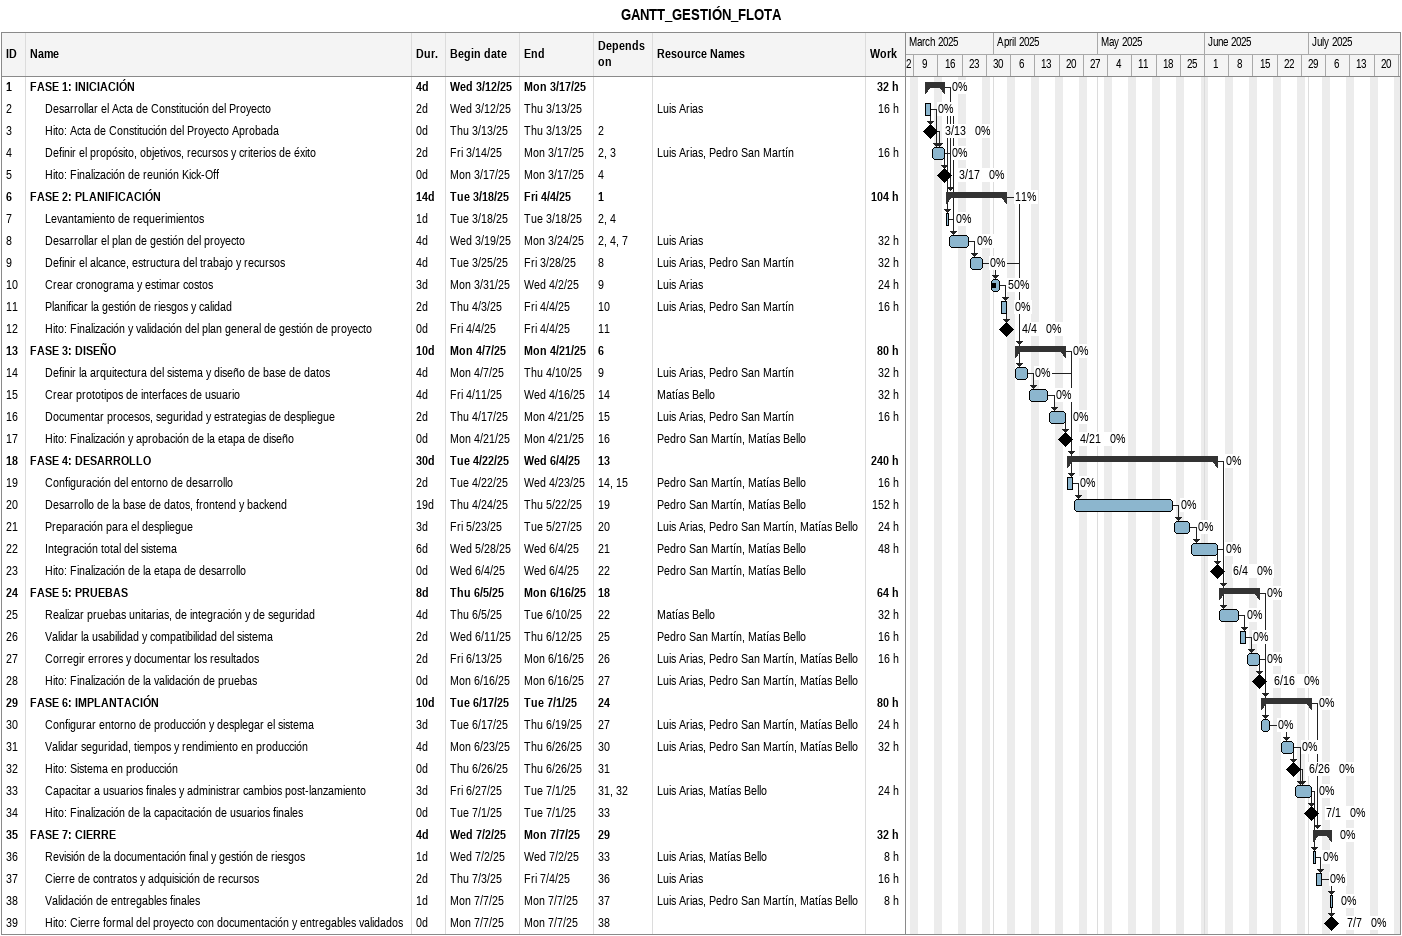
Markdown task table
GANTT_GESTIÓN_FLOTA

| ID | Level | Task | Duration | Start | Finish | Predecessors | Resources | % complete | Work (h) |
|---|---|---|---|---|---|---|---|---|---|
| 1 | 1 | **FASE 1: INICIACIÓN** | 4d | 2025-03-12 | 2025-03-17 |  |  | 0 | 32 |
| 2 | 2 | Desarrollar el Acta de Constitución del Proyecto | 2d | 2025-03-12 | 2025-03-13 |  | Luis Arias | 0 | 16 |
| 3 | 2 | Hito: Acta de Constitución del Proyecto Aprobada | 0d | 2025-03-13 | 2025-03-13 | 2 |  | 0 |  |
| 4 | 2 | Definir el propósito, objetivos, recursos y criterios de éxito | 2d | 2025-03-14 | 2025-03-17 | 2, 3 | Luis Arias, Pedro San Martín | 0 | 16 |
| 5 | 2 | Hito: Finalización de reunión Kick-Off | 0d | 2025-03-17 | 2025-03-17 | 4 |  | 0 |  |
| 6 | 1 | **FASE 2: PLANIFICACIÓN** | 14d | 2025-03-18 | 2025-04-04 | 1 |  | 11 | 104 |
| 7 | 2 | Levantamiento de requerimientos | 1d | 2025-03-18 | 2025-03-18 | 2, 4 |  | 0 |  |
| 8 | 2 | Desarrollar el plan de gestión del proyecto | 4d | 2025-03-19 | 2025-03-24 | 2, 4, 7 | Luis Arias | 0 | 32 |
| 9 | 2 | Definir el alcance, estructura del trabajo y recursos | 4d | 2025-03-25 | 2025-03-28 | 8 | Luis Arias, Pedro San Martín | 0 | 32 |
| 10 | 2 | Crear cronograma y estimar costos | 3d | 2025-03-31 | 2025-04-02 | 9 | Luis Arias | 50 | 24 |
| 11 | 2 | Planificar la gestión de riesgos y calidad | 2d | 2025-04-03 | 2025-04-04 | 10 | Luis Arias, Pedro San Martín | 0 | 16 |
| 12 | 2 | Hito: Finalización y validación del plan general de gestión de proyecto | 0d | 2025-04-04 | 2025-04-04 | 11 |  | 0 |  |
| 13 | 1 | **FASE 3: DISEÑO** | 10d | 2025-04-07 | 2025-04-21 | 6 |  | 0 | 80 |
| 14 | 2 | Definir la arquitectura del sistema y diseño de base de datos | 4d | 2025-04-07 | 2025-04-10 | 9 | Luis Arias, Pedro San Martín | 0 | 32 |
| 15 | 2 | Crear prototipos de interfaces de usuario | 4d | 2025-04-11 | 2025-04-16 | 14 | Matías Bello | 0 | 32 |
| 16 | 2 | Documentar procesos, seguridad y estrategias de despliegue | 2d | 2025-04-17 | 2025-04-21 | 15 | Luis Arias, Pedro San Martín | 0 | 16 |
| 17 | 2 | Hito: Finalización y aprobación de la etapa de diseño | 0d | 2025-04-21 | 2025-04-21 | 16 | Pedro San Martín, Matías Bello | 0 |  |
| 18 | 1 | **FASE 4: DESARROLLO** | 30d | 2025-04-22 | 2025-06-04 | 13 |  | 0 | 240 |
| 19 | 2 | Configuración del entorno de desarrollo | 2d | 2025-04-22 | 2025-04-23 | 14, 15 | Pedro San Martín, Matías Bello | 0 | 16 |
| 20 | 2 | Desarrollo de la base de datos, frontend y backend | 19d | 2025-04-24 | 2025-05-22 | 19 | Pedro San Martín, Matías Bello | 0 | 152 |
| 21 | 2 | Preparación para el despliegue | 3d | 2025-05-23 | 2025-05-27 | 20 | Luis Arias, Pedro San Martín, Matías Bello | 0 | 24 |
| 22 | 2 | Integración total del sistema | 6d | 2025-05-28 | 2025-06-04 | 21 | Pedro San Martín, Matías Bello | 0 | 48 |
| 23 | 2 | Hito: Finalización de la etapa de desarrollo | 0d | 2025-06-04 | 2025-06-04 | 22 | Pedro San Martín, Matías Bello | 0 |  |
| 24 | 1 | **FASE 5: PRUEBAS** | 8d | 2025-06-05 | 2025-06-16 | 18 |  | 0 | 64 |
| 25 | 2 | Realizar pruebas unitarias, de integración y de seguridad | 4d | 2025-06-05 | 2025-06-10 | 22 | Matías Bello | 0 | 32 |
| 26 | 2 | Validar la usabilidad y compatibilidad del sistema | 2d | 2025-06-11 | 2025-06-12 | 25 | Pedro San Martín, Matías Bello | 0 | 16 |
| 27 | 2 | Corregir errores y documentar los resultados | 2d | 2025-06-13 | 2025-06-16 | 26 | Luis Arias, Pedro San Martín, Matías Bello | 0 | 16 |
| 28 | 2 | Hito: Finalización de la validación de pruebas | 0d | 2025-06-16 | 2025-06-16 | 27 | Luis Arias, Pedro San Martín, Matías Bello | 0 |  |
| 29 | 1 | **FASE 6: IMPLANTACIÓN** | 10d | 2025-06-17 | 2025-07-01 | 24 |  | 0 | 80 |
| 30 | 2 | Configurar entorno de producción y desplegar el sistema | 3d | 2025-06-17 | 2025-06-19 | 27 | Luis Arias, Pedro San Martín, Matías Bello | 0 | 24 |
| 31 | 2 | Validar seguridad, tiempos y rendimiento en producción | 4d | 2025-06-23 | 2025-06-26 | 30 | Luis Arias, Pedro San Martín, Matías Bello | 0 | 32 |
| 32 | 2 | Hito: Sistema en producción | 0d | 2025-06-26 | 2025-06-26 | 31 |  | 0 |  |
| 33 | 2 | Capacitar a usuarios finales y administrar cambios post-lanzamiento | 3d | 2025-06-27 | 2025-07-01 | 31, 32 | Luis Arias, Matías Bello | 0 | 24 |
| 34 | 2 | Hito: Finalización de la capacitación de usuarios finales | 0d | 2025-07-01 | 2025-07-01 | 33 |  | 0 |  |
| 35 | 1 | **FASE 7: CIERRE** | 4d | 2025-07-02 | 2025-07-07 | 29 |  | 0 | 32 |
| 36 | 2 | Revisión de la documentación final y gestión de riesgos | 1d | 2025-07-02 | 2025-07-02 | 33 | Luis Arias, Matías Bello | 0 | 8 |
| 37 | 2 | Cierre de contratos y adquisición de recursos | 2d | 2025-07-03 | 2025-07-04 | 36 | Luis Arias | 0 | 16 |
| 38 | 2 | Validación de entregables finales | 1d | 2025-07-07 | 2025-07-07 | 37 | Luis Arias, Pedro San Martín, Matías Bello | 0 | 8 |
| 39 | 2 | Hito: Cierre formal del proyecto con documentación y entregables validados | 0d | 2025-07-07 | 2025-07-07 | 38 |  | 0 |  |
